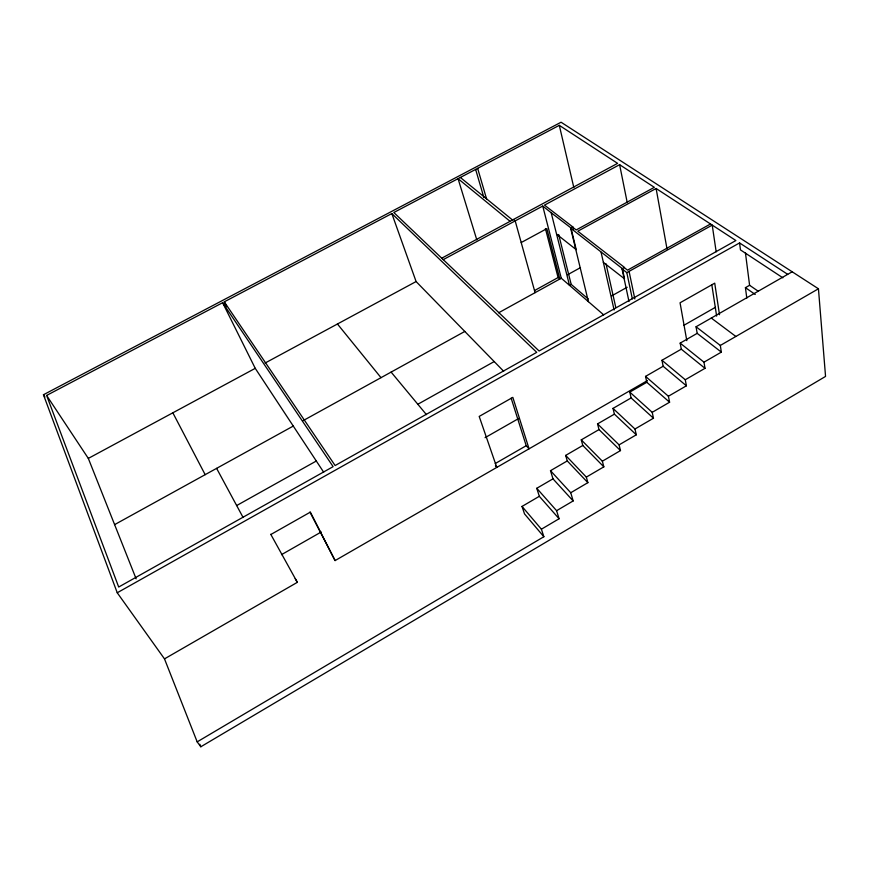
<?xml version="1.0" encoding="UTF-8"?>
<svg xmlns="http://www.w3.org/2000/svg" width="869" height="869" viewBox="0 0 869 869"><rect width="100%" height="100%" fill="white"/><g stroke="black" fill="none" stroke-linecap="round" stroke-linejoin="round"><path stroke-width="1.3" d="M200.815 746.775L825.55 376.418L818.446 288.79L561.07 122.225L43.45 394.743L117.239 592.767L164.491 658.876L197.176 741.865L200.815 746.775L199.816 744.255M197.176 741.865L543.864 536.727L541.409 529.199L559.093 518.75L556.594 510.69L536.77 488.291L552.977 478.841L550.501 470.683L567.261 460.928L565.665 455.41L582.795 445.46L581.263 439.866L599.013 429.579L597.546 423.898L614.405 414.144L636.304 434.804L619.086 444.863L620.488 450.587L602.358 461.2L603.836 466.849L586.336 477.103L587.879 482.664L570.748 492.723L573.16 500.935L556.594 510.69M636.304 434.804L634.967 429.004L653.477 418.217L652.217 412.33L629.786 392.104L646.808 382.295L669.597 402.217L652.217 412.33M543.864 536.727L524.528 513.916L522.019 506.431L539.323 496.308L536.77 488.291M669.597 402.217L668.402 396.242L686.391 385.803L685.272 379.753L661.961 360.277L681.285 349.175L705.009 368.315L685.272 379.753M721.346 352.119L697.177 333.359L680.177 343.114L703.977 362.177L721.346 352.119L720.314 345.449L696.058 326.766L792.18 271.791M164.491 658.876L297.328 582.339L270.759 534.305M309.961 512.091L335.086 560.581L647.405 380.622M720.314 345.449L818.446 288.79M614.405 414.144L613.003 408.397L631.111 397.937L653.477 418.217M646.808 382.295L645.548 376.386L663.156 366.262L686.391 385.803M495.211 463.557L526.223 445.71L529.058 448.806L512.829 397.361L479.188 416.425L496.796 467.403L495.428 465.806M746.797 298.1L745.428 287.661L749.599 285.293L758.355 291.321M485.065 437.683L518.847 418.413M281.502 554.65L321.248 531.98M683.751 325.386L715.459 307.289M270.878 534.478L310.352 512.123L335.086 560.581M117.239 592.767L739.562 242.929L787.705 274.343M236.672 505.552L316.316 461.015M417.826 404.27L494.2 361.569M611.841 295.797L627.179 287.226M535.098 292.657L515.198 220.9L513.46 219.477L617.587 163.361L559.299 125.342L393.82 212.514L539.106 351.011L735.891 240.539L656.106 188.486L577.787 231.208L624.518 267.435L622.008 268.825L626.81 272.627L712.222 225.104L716.175 251.825M710.516 223.985L627.516 270.161L624.235 267.587M534.533 290.561L558.083 277.548L559.832 279.014L546.851 228.645L521.204 242.549M588.204 298.936L571.183 284.391L569.488 285.325L551.174 212.742L542.745 206.062L443.244 259.635M114.61 524.626L293.277 426.06M303.205 420.585L464.796 331.447M498.6 312.797L561.265 278.221L603.694 314.871M567.598 274.734L580.481 267.63M588.4 301.662L570.607 228.123L572.79 226.928L573.41 229.481M441.734 258.191L513.481 219.499M136.14 578.83L88.323 458.408L255.247 368.347L323.67 472.193M265.11 363.025L416.099 281.556L503.662 371.259M572.519 227.081L576.18 229.948L654.335 187.335L619.608 164.675L544.483 205.127L572.79 226.928M46.611 395.438L222.627 302.705L333.12 466.653L118.695 587.031L46.611 395.438L88.323 458.408M224.278 301.836L391.832 213.568L536.738 352.347L335.119 465.534L224.278 301.836L226.69 306.703M782.86 277.819L740.475 249.903L739.562 242.929M745.428 287.661L755.248 294.472M711.287 318.054L735.869 336.466M551.174 212.742L570.966 227.928L576.212 249.653L556.584 234.174M570.607 228.123L622.367 268.619L624.279 277.569M603.358 262.351L624.55 278.851M460.364 177.461L512.536 220.009M510.081 221.323L458.061 178.677L476.809 239.877M645.548 376.386L668.402 396.242M613.003 408.397L634.967 429.004M597.546 423.898L619.086 444.863M599.013 429.579L620.488 450.587M581.263 439.866L602.358 461.2M582.795 445.46L603.836 466.849M565.665 455.41L586.336 477.103M567.261 460.928L587.879 482.664M550.501 470.683L570.748 492.723M552.977 478.841L573.16 500.935M539.323 496.308L559.093 518.75M522.019 506.431L541.409 529.199M391.115 372.095L426.429 414.632M337.444 323.996L381.002 377.667M43.45 394.743L44.949 396.992M295.243 578.624L297.328 582.339M216.609 468.358L243.081 517.446M172.844 412.808L205.171 474.67M222.627 302.705L255.247 368.347M391.832 213.568L416.099 281.556M511.157 398.187L526.223 445.71M475.636 169.412L483.892 197.556M477.646 168.358L486.618 199.066M545.406 228.525L558.083 277.548M542.745 206.062L561.265 278.221M558.68 234.521L571.183 284.391M559.299 125.342L573.855 187.661M629.786 392.104L631.111 397.937M601.087 252.249L614.101 309.994M606.03 263.85L615.806 307.55M622.008 268.825L628.993 301.521M626.81 272.627L632.339 298.86M629.08 271.378L634.837 298.936M619.608 164.675L627.233 202.607M661.961 360.277L663.156 366.262M680.177 343.114L681.285 349.175M656.106 188.486L667.034 249.012M686.803 340.648L680.058 302.792L714.72 283.164L719.51 314.741M703.977 362.177L705.009 368.315M696.058 326.766L697.177 333.359M711.787 284.587L716.643 316.11M745.417 252.705L749.599 285.293"/></g></svg>
